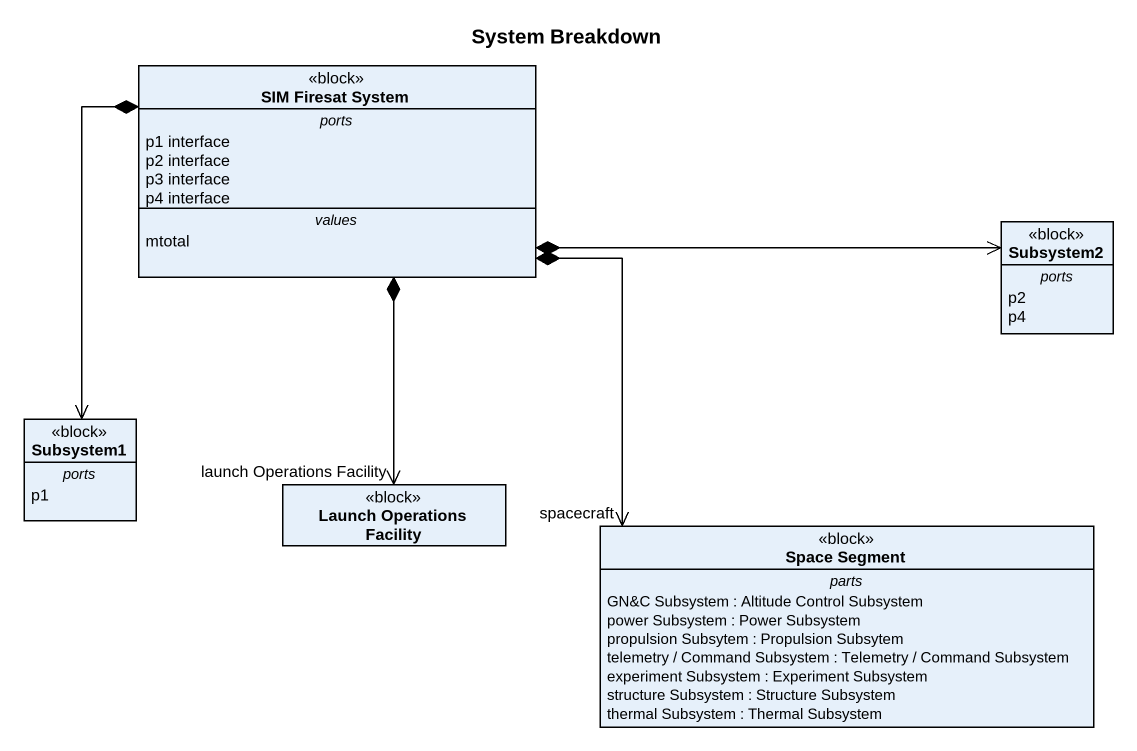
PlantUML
@startuml
title System Breakdown
hide circle
hide empty members
class "SIM Firesat System" as SIM_Firesat_System <<block>> {
  -- ports --
  p1 interface
  p2 interface
  p3 interface
  p4 interface
  -- values --
  mtotal
}
class Subsystem2 <<block>> {
  -- ports --
  p2
  p4
}
class Subsystem1 <<block>> {
  -- ports --
  p1
}
class "Launch Operations Facility" as Launch_Operations_Facility <<block>>
class "Space Segment" as Space_Segment <<block>> {
  -- parts --
  GN&C Subsystem : Altitude Control Subsystem
  power Subsystem : Power Subsystem
  propulsion Subsytem : Propulsion Subsytem
  telemetry / Command Subsystem : Telemetry / Command Subsystem
  experiment Subsystem : Experiment Subsystem
  structure Subsystem : Structure Subsystem
  thermal Subsystem : Thermal Subsystem
}
SIM_Firesat_System *-right-> Subsystem2
SIM_Firesat_System *--> Subsystem1
SIM_Firesat_System *--> "launch Operations Facility" Launch_Operations_Facility
SIM_Firesat_System *--> "spacecraft" Space_Segment
@enduml
